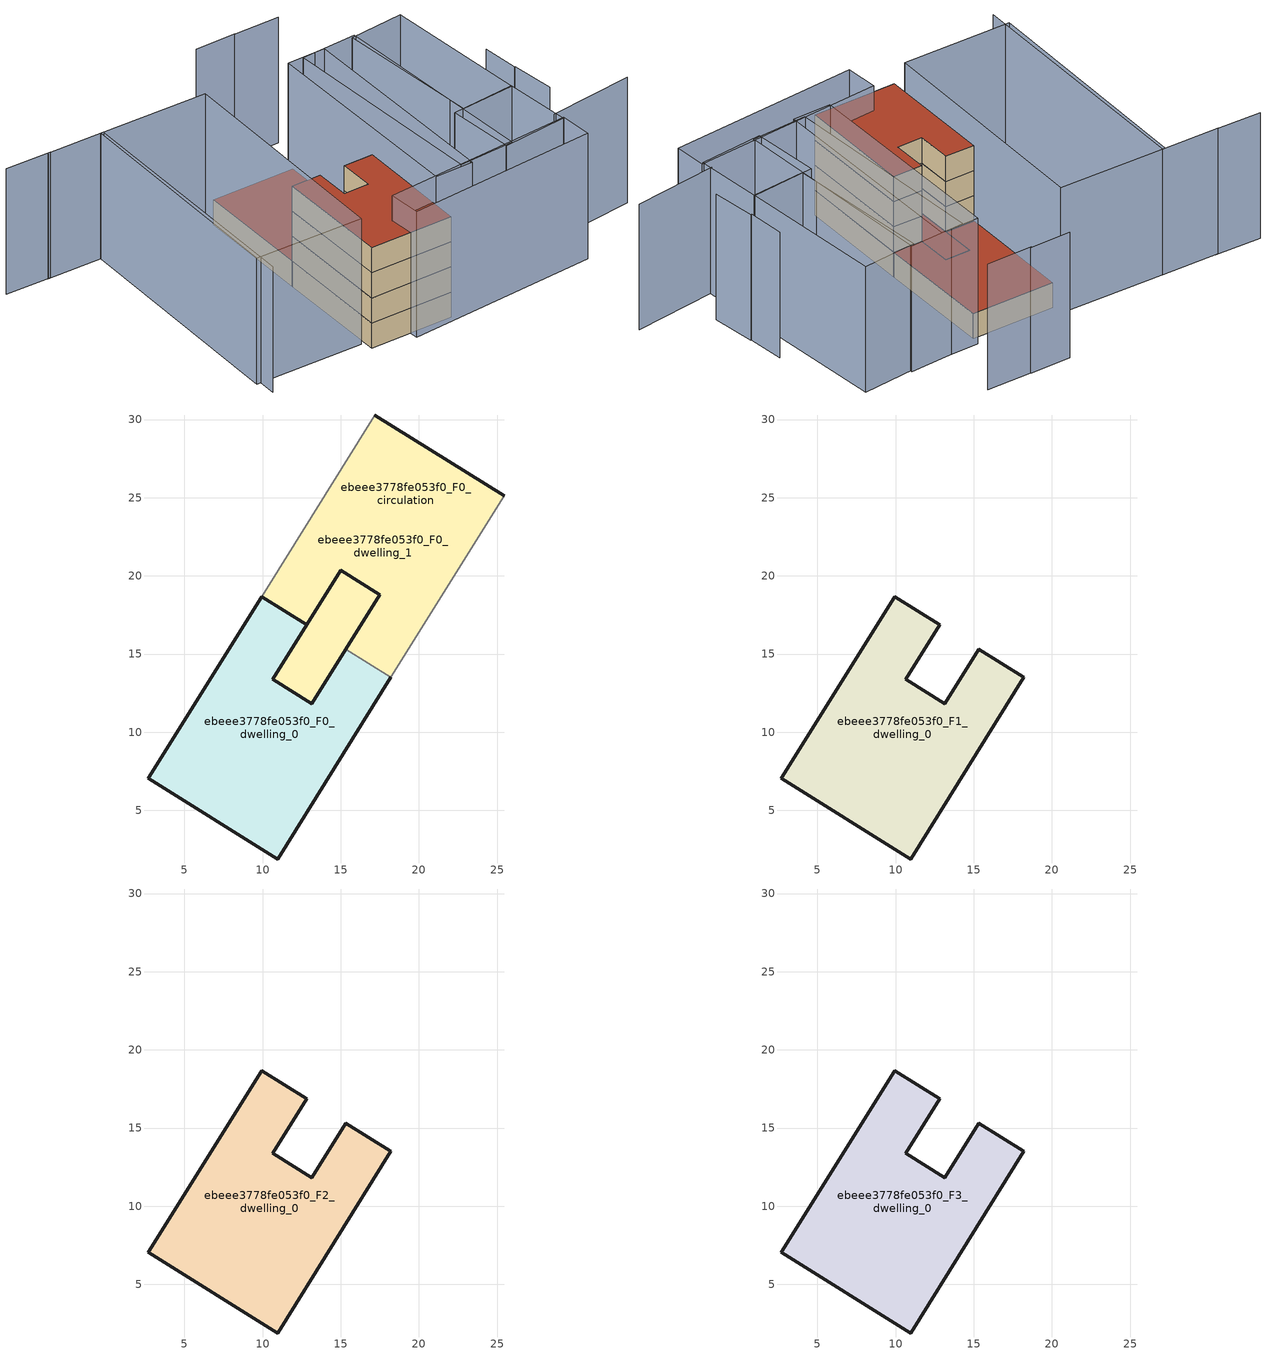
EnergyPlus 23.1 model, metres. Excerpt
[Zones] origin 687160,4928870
ebeee3778fe053f0_F0_dwelling_0
 floor ground (EU_floor_Construction): 15.31,15.32 18.21,13.51 10.96,1.9 2.68,7.07 9.93,18.68 12.83,16.87 12.63,16.55 10.65,13.39 11.1,13.11 13.14,11.83 z0; 17.49,18.8 13.14,11.83 11.1,13.11 10.65,13.39 12.63,16.55 12.83,16.87 15,20.35 z0
 wall outside (EU_wall_Construction): 15.31,15.32 13.14,11.83 10.65,13.39 12.83,16.87 9.93,18.68 2.68,7.07 10.96,1.9 18.21,13.51 z0:3
 wall to ebeee3778fe053f0_F0_dwelling_1 (EU_wall_Construction): 18.21,13.51 15.31,15.32 z0:3
 roof outside (EU_floor_Construction): 13.14,11.83 17.49,18.8 15,20.35 12.83,16.87 10.65,13.39 11.72,12.72 z3
ebeee3778fe053f0_F0_dwelling_1
 floor ground (EU_floor_Construction): 25.46,25.12 18.21,13.51 15.31,15.32 17.49,18.8 15,20.35 12.83,16.87 9.93,18.68 17.18,30.29 z0; 17.49,18.8 13.14,11.83 10.65,13.39 12.83,16.87 15,20.35 z0
 wall outside (EU_wall_Construction): 25.46,25.12 17.18,30.29 / 9.93,18.68 12.83,16.87 15,20.35 17.49,18.8 15.31,15.32 z0:3
 wall adiabatic (EU_wall_Construction): 17.18,30.29 9.93,18.68 / 18.21,13.51 25.46,25.12 z0:3
 roof outside (EU_roof_Construction): 18.21,13.51 25.46,25.12 17.18,30.29 9.93,18.68 12.83,16.87 15,20.35 17.49,18.8 15.31,15.32 z3; 13.14,11.83 17.49,18.8 15,20.35 12.83,16.87 10.65,13.39 z3
ebeee3778fe053f0_F0_circulation
 floor ground (EU_floor_Construction): 17.49,18.8 15.31,15.32 13.14,11.83 11.1,13.11 10.65,13.39 12.63,16.55 12.83,16.87 15,20.35 z0; 15.31,15.32 18.21,13.51 10.96,1.9 2.68,7.07 9.93,18.68 12.83,16.87 12.63,16.55 10.65,13.39 11.1,13.11 13.14,11.83 z0; 25.46,25.12 18.21,13.51 15.31,15.32 17.49,18.8 15,20.35 12.83,16.87 9.93,18.68 17.18,30.29 z0
 wall outside (EU_wall_Construction): 17.49,18.8 15,20.35 10.65,13.39 13.14,11.83 17.49,18.8 z0:3
 roof outside (EU_roof_Construction): 15.31,15.32 17.49,18.8 15,20.35 12.83,16.87 12.63,16.55 10.65,13.39 11.1,13.11 13.14,11.83 z3; 10.96,1.9 18.21,13.51 15.31,15.32 13.14,11.83 11.1,13.11 10.65,13.39 12.63,16.55 12.83,16.87 9.93,18.68 2.68,7.07 z3; 18.21,13.51 25.46,25.12 17.18,30.29 9.93,18.68 12.83,16.87 15,20.35 17.49,18.8 15.31,15.32 z3
ebeee3778fe053f0_F1_dwelling_0
 floor to ebeee3778fe053f0_F0_dwelling_0 (EU_floor_Construction): 15.31,15.32 18.21,13.51 10.96,1.9 2.68,7.07 9.93,18.68 12.83,16.87 12.63,16.55 10.65,13.39 11.1,13.11 13.14,11.83 z3
 wall outside (EU_wall_Construction): 10.96,1.9 18.21,13.51 15.31,15.32 13.14,11.83 10.65,13.39 12.83,16.87 9.93,18.68 2.68,7.07 10.96,1.9 z3:6
ebeee3778fe053f0_F2_dwelling_0
 floor to ebeee3778fe053f0_F1_dwelling_0 (EU_floor_Construction): 15.31,15.32 18.21,13.51 10.96,1.9 2.68,7.07 9.93,18.68 12.83,16.87 10.65,13.39 13.14,11.83 z6
 wall outside (EU_wall_Construction): 10.96,1.9 18.21,13.51 15.31,15.32 13.14,11.83 10.65,13.39 12.83,16.87 9.93,18.68 2.68,7.07 10.96,1.9 z6:9
ebeee3778fe053f0_F3_dwelling_0
 floor to ebeee3778fe053f0_F2_dwelling_0 (EU_floor_Construction): 15.31,15.32 18.21,13.51 10.96,1.9 2.68,7.07 9.93,18.68 12.83,16.87 10.65,13.39 13.14,11.83 z9
 wall outside (EU_wall_Construction): 10.96,1.9 18.21,13.51 15.31,15.32 13.14,11.83 10.65,13.39 12.83,16.87 9.93,18.68 2.68,7.07 10.96,1.9 z9:12
 roof outside (EU_roof_Construction): 10.96,1.9 18.21,13.51 15.31,15.32 13.14,11.83 10.65,13.39 12.83,16.87 9.93,18.68 2.68,7.07 z12
shading: 27.85,-2.17 36.84,-6.24 / 32.15,0.18 34.31,4.8 / 34.19,4.86 36.09,8.68 / 1.83,41.69 7.47,38.1 / 7.47,38.1 -8.46,13.09 / -2.43,44.46 2.04,41.56 / 33.37,30.05 28.85,32.82 / 28.97,32.86 24.91,35.35 / 25.93,-6.56 6.23,3.69 / 6.23,3.69 7.97,7.03 / 7.97,7.03 27.67,-3.22 / 27.67,-3.22 25.93,-6.56 / 30.95,3.83 27.48,-3.25 / 27.48,-3.25 20.79,0.03 / 20.79,0.03 24.26,7.11 / 24.26,7.11 30.95,3.83 / 33.35,21.83 21.56,-0.22 / 21.56,-0.22 15.81,2.86 / 15.81,2.86 27.61,24.9 / 27.61,24.9 33.35,21.83 / 38.5,18.98 30.91,3.75 / 30.91,3.75 25.26,6.57 / 25.26,6.57 32.84,21.8 / 32.84,21.8 38.5,18.98 / 12.87,4.35 26.12,25.92 / 26.12,25.92 29.89,23.6 / 29.89,23.6 16.64,2.04 / 16.64,2.04 12.87,4.35 / 17.8,31.38 2.92,8.27 / 2.92,8.27 -7.73,15.13 / -7.73,15.13 7.15,38.24 / 7.15,38.24 17.8,31.38 z0:15
[Building]
EU S2 Campaign: North Axis=0; Terrain=City; Solar Distribution=FullExterior
[Site:Location]
Bologna: Latitude=44.5; Longitude=11.25; Time Zone=1; Elevation=37
[SizingPeriod:WeatherFileDays]
AnnualSizingPeriod: Begin Month=1; Begin Day of Month=1; End Month=12; End Day of Month=31; Day of Week for Start Day=Monday; Use Weather File Daylight Saving Period=No; Use Weather File Rain and Snow Indicators=No
[MATERIAL]
EU_InternalMass_Material: Roughness=MediumRough; Thickness=0.1; Conductivity=1; Density=1800; Specific Heat=900; Thermal Absorptance=0.9; Solar Absorptance=0.7; Visible Absorptance=0.7
[MATERIAL:NOMASS] Roughness=MediumRough; Thermal Absorptance=0.9; Solar Absorptance=0.7; Visible Absorptance=0.7
Name | Thermal Resistance
EU_wall_NoMass | 0.937881
EU_roof_NoMass | 0.548572
EU_floor_NoMass | 0.71348
[CONSTRUCTION]
EU_wall_Construction: EU_wall_NoMass
EU_roof_Construction: EU_roof_NoMass
EU_floor_Construction: EU_floor_NoMass
EU_InternalMass_Construction: EU_InternalMass_Material
[ZONE] Type=1; Multiplier=1; Ceiling Height=autocalculate; Floor Area=autocalculate; Part of Total Floor Area=Yes
Name | Volume
ebeee3778fe053f0_F0_dwelling_0 | 436.949
ebeee3778fe053f0_F1_dwelling_0; ebeee3778fe053f0_F2_dwelling_0; ebeee3778fe053f0_F3_dwelling_0 | 364.792
ebeee3778fe053f0_F0_dwelling_1 | 436.948
ebeee3778fe053f0_F0_circulation | 801.74
[INTERNALMASS] Construction=EU_InternalMass_Construction
Name | Zone or ZoneList | Surface Area
ebeee3778fe053f0_F0_dwelling_0_EU_InternalMass | ebeee3778fe053f0_F0_dwelling_0 | 121.597
ebeee3778fe053f0_F0_dwelling_1_EU_InternalMass | ebeee3778fe053f0_F0_dwelling_1 | 121.597
ebeee3778fe053f0_F1_dwelling_0_EU_InternalMass | ebeee3778fe053f0_F1_dwelling_0 | 267.305
ebeee3778fe053f0_F2_dwelling_0_EU_InternalMass | ebeee3778fe053f0_F2_dwelling_0 | 267.305
ebeee3778fe053f0_F3_dwelling_0_EU_InternalMass | ebeee3778fe053f0_F3_dwelling_0 | 267.305
[OTHEREQUIPMENT] Fuel Type=Electricity; Design Level Calculation Method=Watts/Area; Power per Zone Floor Area=1; Fraction Latent=0; Fraction Radiant=0; Fraction Lost=0; Carbon Dioxide Generation Rate=0; EndUse Subcategory=EU_Step8_InternalGains
Name | Zone or ZoneList or Space or SpaceList | Schedule
EU_Step8_InternalGain_ebeee3778fe053f0_F0_dwelling_0_f000 | ebeee3778fe053f0_F0_dwelling_0 | EU_Step8_GainSchedule_ebeee3778fe053f0_F0_dwelling_0_f000
EU_Step8_InternalGain_ebeee3778fe053f0_F0_dwelling_1_f000 | ebeee3778fe053f0_F0_dwelling_1 | EU_Step8_GainSchedule_ebeee3778fe053f0_F0_dwelling_1_f000
EU_Step8_InternalGain_ebeee3778fe053f0_F1_dwelling_0_f000 | ebeee3778fe053f0_F1_dwelling_0 | EU_Step8_GainSchedule_ebeee3778fe053f0_F1_dwelling_0_f000
EU_Step8_InternalGain_ebeee3778fe053f0_F2_dwelling_0_f000 | ebeee3778fe053f0_F2_dwelling_0 | EU_Step8_GainSchedule_ebeee3778fe053f0_F2_dwelling_0_f000
EU_Step8_InternalGain_ebeee3778fe053f0_F3_dwelling_0_f000 | ebeee3778fe053f0_F3_dwelling_0 | EU_Step8_GainSchedule_ebeee3778fe053f0_F3_dwelling_0_f000
[ZONEINFILTRATION:DESIGNFLOWRATE]
EU_Circulation_Infiltration_ebeee3778fe053f0_F0_circulation: Zone or ZoneList or Space or SpaceList=ebeee3778fe053f0_F0_circulation; Schedule=EU_AlwaysOn; Design Flow Rate Calculation Method=Flow/Area; Flow Rate per Floor Area=0.0005; Constant Term Coefficient=1; Temperature Term Coefficient=0; Velocity Term Coefficient=0; Velocity Squared Term Coefficient=0
[ZONEVENTILATION:DESIGNFLOWRATE] Schedule=EU_AlwaysOn; Design Flow Rate Calculation Method=AirChanges/Hour; Air Changes per Hour=0.687892; Ventilation Type=Natural; Fan Pressure Rise=0; Fan Total Efficiency=1; Constant Term Coefficient=1; Temperature Term Coefficient=0; Velocity Term Coefficient=0; Velocity Squared Term Coefficient=0; Minimum Indoor Temperature=-100; Maximum Indoor Temperature=100; Delta Temperature=-100; Minimum Outdoor Temperature=-100; Maximum Outdoor Temperature=100; Maximum Wind Speed=40
Name | Zone or ZoneList or Space or SpaceList
EU_ConstantAir_ebeee3778fe053f0_F0_dwelling_0 | ebeee3778fe053f0_F0_dwelling_0
EU_ConstantAir_ebeee3778fe053f0_F0_dwelling_1 | ebeee3778fe053f0_F0_dwelling_1
EU_ConstantAir_ebeee3778fe053f0_F1_dwelling_0 | ebeee3778fe053f0_F1_dwelling_0
EU_ConstantAir_ebeee3778fe053f0_F2_dwelling_0 | ebeee3778fe053f0_F2_dwelling_0
EU_ConstantAir_ebeee3778fe053f0_F3_dwelling_0 | ebeee3778fe053f0_F3_dwelling_0
[HVACTEMPLATE:THERMOSTAT] Constant Heating Setpoint=20; Constant Cooling Setpoint=50
EU_HeatOnly_ebeee3778fe053f0_F0_dwelling_0; EU_HeatOnly_ebeee3778fe053f0_F0_dwelling_1; EU_HeatOnly_ebeee3778fe053f0_F1_dwelling_0; EU_HeatOnly_ebeee3778fe053f0_F2_dwelling_0; EU_HeatOnly_ebeee3778fe053f0_F3_dwelling_0
[HVACTEMPLATE:ZONE:IDEALLOADSAIRSYSTEM] System Availability Schedule=EU_AlwaysOn; Maximum Heating Supply Air Temperature=50; Minimum Cooling Supply Air Temperature=13; Maximum Heating Supply Air Humidity Ratio=0.0156; Minimum Cooling Supply Air Humidity Ratio=0.0077; Heating Limit=NoLimit; Cooling Limit=NoLimit; Heating Availability Schedule=EU_AlwaysOn; Cooling Availability Schedule=EU_CoolingOff; Dehumidification Control Type=ConstantSensibleHeatRatio; Cooling Sensible Heat Ratio=0.7; Dehumidification Setpoint=60; Humidification Control Type=None; Humidification Setpoint=30; Outdoor Air Method=None; Outdoor Air Flow Rate per Person=0.00944; Outdoor Air Flow Rate per Zone Floor Area=0; Outdoor Air Flow Rate per Zone=0; Demand Controlled Ventilation Type=None; Outdoor Air Economizer Type=NoEconomizer; Heat Recovery Type=None; Sensible Heat Recovery Effectiveness=0.7; Latent Heat Recovery Effectiveness=0.65
Name | Template Thermostat
ebeee3778fe053f0_F0_dwelling_0 | EU_HeatOnly_ebeee3778fe053f0_F0_dwelling_0
ebeee3778fe053f0_F0_dwelling_1 | EU_HeatOnly_ebeee3778fe053f0_F0_dwelling_1
ebeee3778fe053f0_F1_dwelling_0 | EU_HeatOnly_ebeee3778fe053f0_F1_dwelling_0
ebeee3778fe053f0_F2_dwelling_0 | EU_HeatOnly_ebeee3778fe053f0_F2_dwelling_0
ebeee3778fe053f0_F3_dwelling_0 | EU_HeatOnly_ebeee3778fe053f0_F3_dwelling_0
[SIZING:ZONE] Zone Cooling Design Supply Air Temperature Input Method=SupplyAirTemperature; Zone Cooling Design Supply Air Temperature=13; Zone Heating Design Supply Air Temperature Input Method=SupplyAirTemperature; Zone Heating Design Supply Air Temperature=50; Zone Cooling Design Supply Air Humidity Ratio=0.008; Zone Heating Design Supply Air Humidity Ratio=0.008; Cooling Design Air Flow Method=DesignDay; Cooling Design Air Flow Rate=0; Cooling Minimum Air Flow per Zone Floor Area=0.000762; Cooling Minimum Air Flow=0; Cooling Minimum Air Flow Fraction=0.2; Heating Design Air Flow Method=DesignDay; Heating Design Air Flow Rate=0; Heating Maximum Air Flow per Zone Floor Area=0.002032; Heating Maximum Air Flow=0.141576; Heating Maximum Air Flow Fraction=0.3; Account for Dedicated Outdoor Air System=No; Dedicated Outdoor Air System Control Strategy=NeutralSupplyAir; Dedicated Outdoor Air Low Setpoint Temperature for Design=autosize; Dedicated Outdoor Air High Setpoint Temperature for Design=autosize; Zone Load Sizing Method=Sensible Load Only No Latent Load; Zone Latent Cooling Design Supply Air Humidity Ratio Input Method=HumidityRatioDifference; Zone Cooling Design Supply Air Humidity Ratio Difference=0.005; Zone Latent Heating Design Supply Air Humidity Ratio Input Method=HumidityRatioDifference; Zone Humidification Design Supply Air Humidity Ratio Difference=0.005
ebeee3778fe053f0_F0_dwelling_0; ebeee3778fe053f0_F0_dwelling_1; ebeee3778fe053f0_F1_dwelling_0; ebeee3778fe053f0_F2_dwelling_0; ebeee3778fe053f0_F3_dwelling_0
[SCHEDULE:CONSTANT]
Name | Hourly Value
EU_AlwaysOn | 1
EU_CoolingOff | 0
[SCHEDULE:FILE] Column Number=1; Rows to Skip at Top=0; Number of Hours of Data=8760; Column Separator=Comma; Interpolate to Timestep=No; Minutes per Item=60; Adjust Schedule for Daylight Savings=Yes
Name | File
EU_Step8_GainSchedule_ebeee3778fe053f0_F0_dwelling_0_f000 | ../../schedules/ebeee3778fe053f0/ebeee3778fe053f0_F0_dwelling_0_f000_gain.csv
EU_Step8_GainSchedule_ebeee3778fe053f0_F0_dwelling_1_f000 | ../../schedules/ebeee3778fe053f0/ebeee3778fe053f0_F0_dwelling_1_f000_gain.csv
EU_Step8_GainSchedule_ebeee3778fe053f0_F1_dwelling_0_f000 | ../../schedules/ebeee3778fe053f0/ebeee3778fe053f0_F1_dwelling_0_f000_gain.csv
EU_Step8_GainSchedule_ebeee3778fe053f0_F2_dwelling_0_f000 | ../../schedules/ebeee3778fe053f0/ebeee3778fe053f0_F2_dwelling_0_f000_gain.csv
EU_Step8_GainSchedule_ebeee3778fe053f0_F3_dwelling_0_f000 | ../../schedules/ebeee3778fe053f0/ebeee3778fe053f0_F3_dwelling_0_f000_gain.csv
